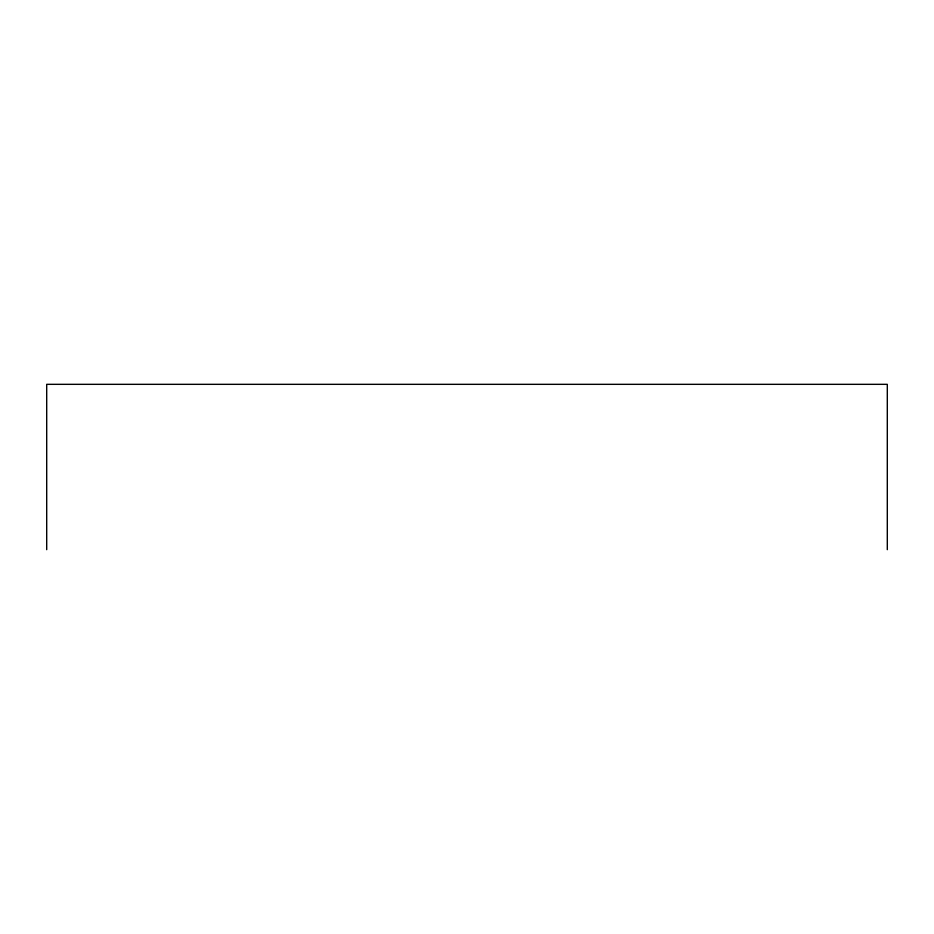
<?xml version="1.0" encoding="UTF-8"?>
<svg xmlns="http://www.w3.org/2000/svg" width="934" height="934" viewBox="0 0 934 934"><rect width="100%" height="100%" fill="white"/><g stroke="black" fill="none" stroke-linecap="round" stroke-linejoin="round"><path stroke-width="1.4" d="M887.3 549.671L887.3 384.329L46.7 384.329L46.7 549.671"/></g></svg>
